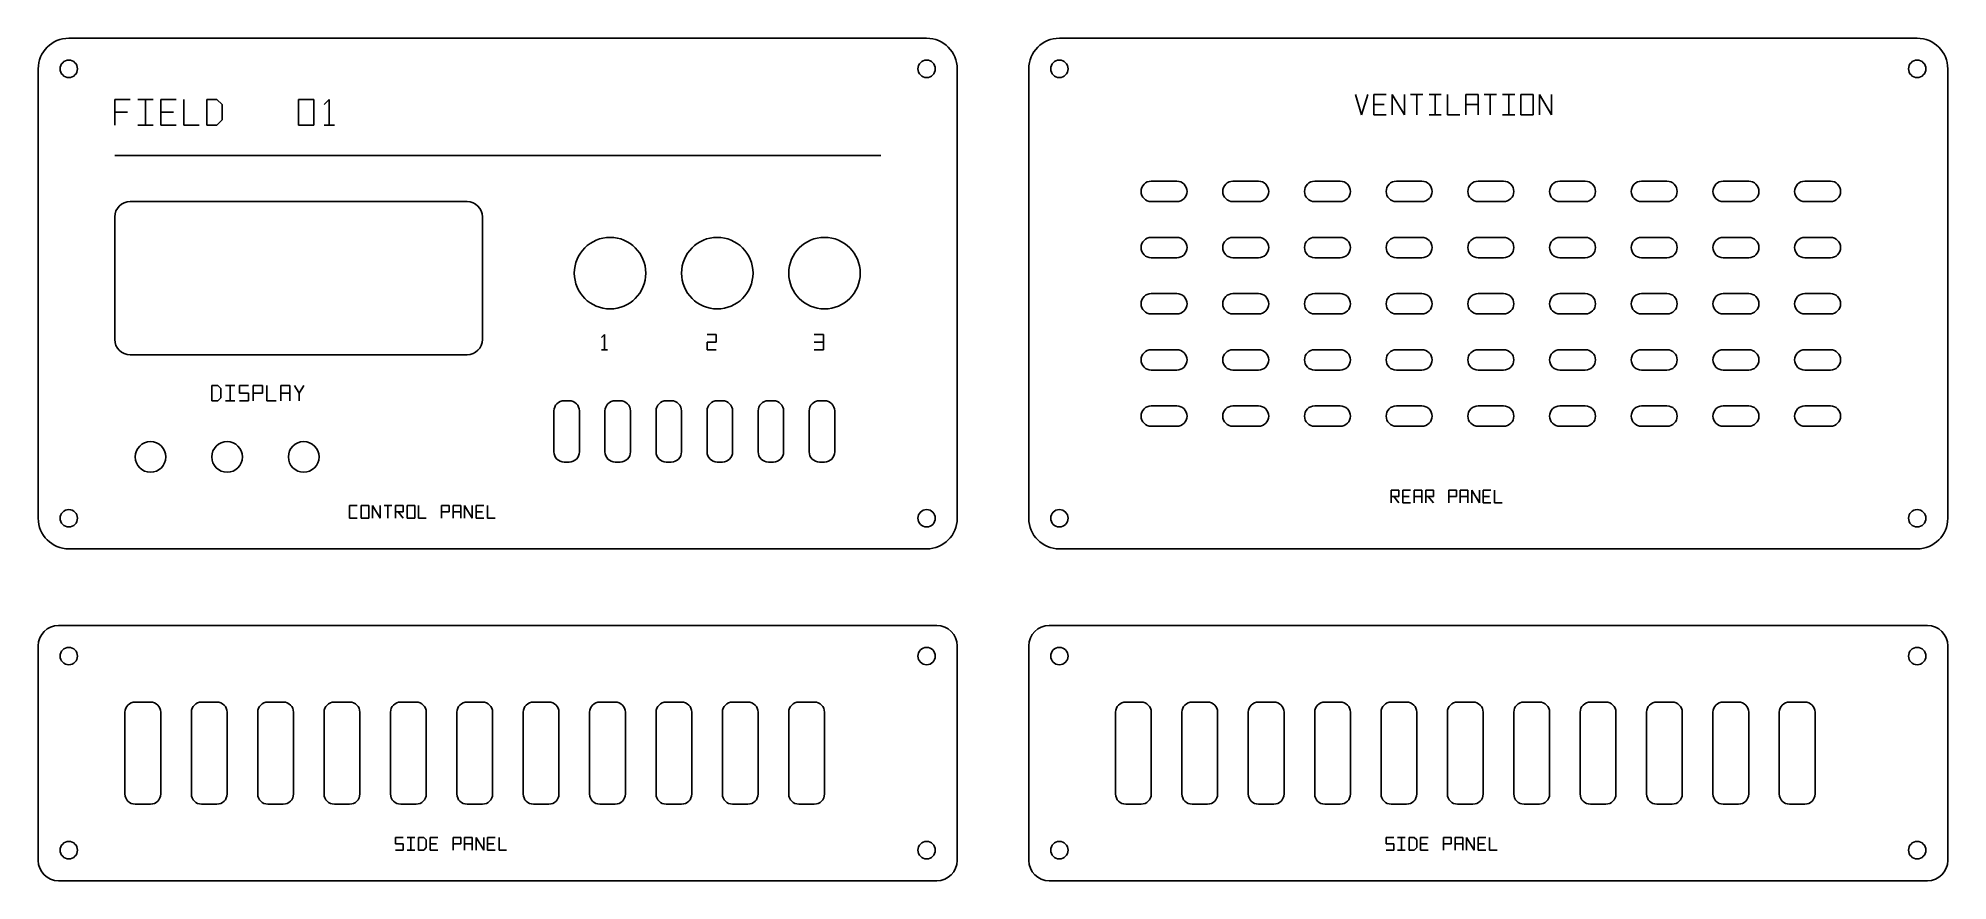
# Model space of a CAD drawing. Header units: millimetres. Extents: x 0 to 374, y 0 to 165.
import ezdxf

# ---------------------------------------------------------------- set-up
doc = ezdxf.new("R2010")
doc.units = ezdxf.units.MM

msp = doc.modelspace()

# ---------------------------------------------------------------- linework, layer by layer
at = {"color": 7}
for p, q in [((174, 165), (6, 165)), ((368, 165), (200, 165)), ((0, 159), (0, 71)), ((180, 71), (180, 159)), ((194, 159), (194, 71)), ((374, 71), (374, 159)), ((216, 135), (216, 135)), ((223, 137), (218, 137)), ((225, 135), (225, 135)), ((232, 135), (232, 135)), ((239, 137), (234, 137)), ((241, 135), (241, 135)), ((248, 135), (248, 135)), ((255, 137), (250, 137)), ((257, 135), (257, 135)), ((264, 135), (264, 135)), ((271, 137), (266, 137)), ((273, 135), (273, 135)), ((280, 135), (280, 135)), ((287, 137), (282, 137)), ((289, 135), (289, 135)), ((296, 135), (296, 135)), ((303, 137), (298, 137)), ((305, 135), (305, 135)), ((312, 135), (312, 135)), ((319, 137), (314, 137)), ((321, 135), (321, 135)), ((328, 135), (328, 135)), ((335, 137), (330, 137)), ((337, 135), (337, 135)), ((344, 135), (344, 135)), ((351, 137), (346, 137)), ((353, 135), (353, 135)), ((84, 133), (18, 133)), ((218, 133), (223, 133)), ((234, 133), (239, 133)), ((250, 133), (255, 133)), ((266, 133), (271, 133)), ((282, 133), (287, 133)), ((298, 133), (303, 133)), ((314, 133), (319, 133)), ((330, 133), (335, 133)), ((346, 133), (351, 133)), ((15, 130), (15, 106)), ((87, 106), (87, 130)), ((216, 124), (216, 124)), ((223, 126), (218, 126)), ((225, 124), (225, 124)), ((232, 124), (232, 124)), ((239, 126), (234, 126)), ((241, 124), (241, 124)), ((248, 124), (248, 124)), ((255, 126), (250, 126)), ((257, 124), (257, 124)), ((264, 124), (264, 124)), ((271, 126), (266, 126)), ((273, 124), (273, 124)), ((280, 124), (280, 124)), ((287, 126), (282, 126)), ((289, 124), (289, 124)), ((296, 124), (296, 124)), ((303, 126), (298, 126)), ((305, 124), (305, 124)), ((312, 124), (312, 124)), ((319, 126), (314, 126)), ((321, 124), (321, 124)), ((328, 124), (328, 124)), ((335, 126), (330, 126)), ((337, 124), (337, 124)), ((344, 124), (344, 124)), ((351, 126), (346, 126)), ((353, 124), (353, 124)), ((218, 122), (223, 122)), ((234, 122), (239, 122)), ((250, 122), (255, 122)), ((266, 122), (271, 122)), ((282, 122), (287, 122)), ((298, 122), (303, 122)), ((314, 122), (319, 122)), ((330, 122), (335, 122)), ((346, 122), (351, 122)), ((216, 113), (216, 113)), ((223, 115), (218, 115)), ((225, 113), (225, 113)), ((232, 113), (232, 113)), ((239, 115), (234, 115)), ((241, 113), (241, 113)), ((248, 113), (248, 113)), ((255, 115), (250, 115)), ((257, 113), (257, 113)), ((264, 113), (264, 113)), ((271, 115), (266, 115)), ((273, 113), (273, 113)), ((280, 113), (280, 113)), ((287, 115), (282, 115)), ((289, 113), (289, 113)), ((296, 113), (296, 113)), ((303, 115), (298, 115)), ((305, 113), (305, 113)), ((312, 113), (312, 113)), ((319, 115), (314, 115)), ((321, 113), (321, 113)), ((328, 113), (328, 113)), ((335, 115), (330, 115)), ((337, 113), (337, 113)), ((344, 113), (344, 113)), ((351, 115), (346, 115)), ((353, 113), (353, 113)), ((218, 111), (223, 111)), ((234, 111), (239, 111)), ((250, 111), (255, 111)), ((266, 111), (271, 111)), ((282, 111), (287, 111)), ((298, 111), (303, 111)), ((314, 111), (319, 111)), ((330, 111), (335, 111)), ((346, 111), (351, 111)), ((18, 103), (84, 103)), ((216, 102), (216, 102)), ((223, 104), (218, 104)), ((225, 102), (225, 102)), ((232, 102), (232, 102)), ((239, 104), (234, 104)), ((241, 102), (241, 102)), ((248, 102), (248, 102)), ((255, 104), (250, 104)), ((257, 102), (257, 102)), ((264, 102), (264, 102)), ((271, 104), (266, 104)), ((273, 102), (273, 102)), ((280, 102), (280, 102)), ((287, 104), (282, 104)), ((289, 102), (289, 102)), ((296, 102), (296, 102)), ((303, 104), (298, 104)), ((305, 102), (305, 102)), ((312, 102), (312, 102)), ((319, 104), (314, 104)), ((321, 102), (321, 102)), ((328, 102), (328, 102)), ((335, 104), (330, 104)), ((337, 102), (337, 102)), ((344, 102), (344, 102)), ((351, 104), (346, 104)), ((353, 102), (353, 102)), ((218, 100), (223, 100)), ((234, 100), (239, 100)), ((250, 100), (255, 100)), ((266, 100), (271, 100)), ((282, 100), (287, 100)), ((298, 100), (303, 100)), ((314, 100), (319, 100)), ((330, 100), (335, 100)), ((346, 100), (351, 100)), ((104, 94), (103, 94)), ((114, 94), (113, 94)), ((124, 94), (123, 94)), ((134, 94), (133, 94)), ((144, 94), (143, 94)), ((154, 94), (153, 94)), ((101, 92), (101, 84)), ((106, 84), (106, 92)), ((111, 92), (111, 84)), ((116, 84), (116, 92)), ((121, 92), (121, 84)), ((126, 84), (126, 92)), ((131, 92), (131, 84)), ((136, 84), (136, 92)), ((141, 92), (141, 84)), ((146, 84), (146, 92)), ((151, 92), (151, 84)), ((156, 84), (156, 92)), ((216, 91), (216, 91)), ((223, 93), (218, 93)), ((225, 91), (225, 91)), ((232, 91), (232, 91)), ((239, 93), (234, 93)), ((241, 91), (241, 91)), ((248, 91), (248, 91)), ((255, 93), (250, 93)), ((257, 91), (257, 91)), ((264, 91), (264, 91)), ((271, 93), (266, 93)), ((273, 91), (273, 91)), ((280, 91), (280, 91)), ((287, 93), (282, 93)), ((289, 91), (289, 91)), ((296, 91), (296, 91)), ((303, 93), (298, 93)), ((305, 91), (305, 91)), ((312, 91), (312, 91)), ((319, 93), (314, 93)), ((321, 91), (321, 91)), ((328, 91), (328, 91)), ((335, 93), (330, 93)), ((337, 91), (337, 91)), ((344, 91), (344, 91)), ((351, 93), (346, 93)), ((353, 91), (353, 91)), ((218, 89), (223, 89)), ((234, 89), (239, 89)), ((250, 89), (255, 89)), ((266, 89), (271, 89)), ((282, 89), (287, 89)), ((298, 89), (303, 89)), ((314, 89), (319, 89)), ((330, 89), (335, 89)), ((346, 89), (351, 89)), ((103, 82), (104, 82)), ((113, 82), (114, 82)), ((123, 82), (124, 82)), ((133, 82), (134, 82)), ((143, 82), (144, 82)), ((153, 82), (154, 82)), ((6, 65), (174, 65)), ((200, 65), (368, 65)), ((176, 50), (4, 50)), ((370, 50), (198, 50)), ((0, 46), (0, 4)), ((180, 4), (180, 46)), ((194, 46), (194, 4)), ((374, 4), (374, 46)), ((22, 35), (19, 35)), ((35, 35), (32, 35)), ((48, 35), (45, 35)), ((61, 35), (58, 35)), ((74, 35), (71, 35)), ((87, 35), (84, 35)), ((100, 35), (97, 35)), ((113, 35), (110, 35)), ((126, 35), (123, 35)), ((139, 35), (136, 35)), ((152, 35), (149, 35)), ((216, 35), (213, 35)), ((229, 35), (226, 35)), ((242, 35), (239, 35)), ((255, 35), (252, 35)), ((268, 35), (265, 35)), ((281, 35), (278, 35)), ((294, 35), (291, 35)), ((307, 35), (304, 35)), ((320, 35), (317, 35)), ((333, 35), (330, 35)), ((346, 35), (343, 35)), ((17, 33), (17, 17)), ((24, 17), (24, 33)), ((30, 33), (30, 17)), ((37, 17), (37, 33)), ((43, 33), (43, 17)), ((50, 17), (50, 33)), ((56, 33), (56, 17)), ((63, 17), (63, 33)), ((69, 33), (69, 17)), ((76, 17), (76, 33)), ((82, 33), (82, 17)), ((89, 17), (89, 33)), ((95, 33), (95, 17)), ((102, 17), (102, 33)), ((108, 33), (108, 17)), ((115, 17), (115, 33)), ((121, 33), (121, 17)), ((128, 17), (128, 33)), ((134, 33), (134, 17)), ((141, 17), (141, 33)), ((147, 33), (147, 17)), ((154, 17), (154, 33)), ((211, 33), (211, 17)), ((218, 17), (218, 33)), ((224, 33), (224, 17)), ((231, 17), (231, 33)), ((237, 33), (237, 17)), ((244, 17), (244, 33)), ((250, 33), (250, 17)), ((257, 17), (257, 33)), ((263, 33), (263, 17)), ((270, 17), (270, 33)), ((276, 33), (276, 17)), ((283, 17), (283, 33)), ((289, 33), (289, 17)), ((296, 17), (296, 33)), ((302, 33), (302, 17)), ((309, 17), (309, 33)), ((315, 33), (315, 17)), ((322, 17), (322, 33)), ((328, 33), (328, 17)), ((335, 17), (335, 33)), ((341, 33), (341, 17)), ((348, 17), (348, 33)), ((19, 15), (22, 15)), ((32, 15), (35, 15)), ((45, 15), (48, 15)), ((58, 15), (61, 15)), ((71, 15), (74, 15)), ((84, 15), (87, 15)), ((97, 15), (100, 15)), ((110, 15), (113, 15)), ((123, 15), (126, 15)), ((136, 15), (139, 15)), ((149, 15), (152, 15)), ((213, 15), (216, 15)), ((226, 15), (229, 15)), ((239, 15), (242, 15)), ((252, 15), (255, 15)), ((265, 15), (268, 15)), ((278, 15), (281, 15)), ((291, 15), (294, 15)), ((304, 15), (307, 15)), ((317, 15), (320, 15)), ((330, 15), (333, 15)), ((343, 15), (346, 15)), ((4, 0), (176, 0)), ((198, 0), (370, 0))]:
    msp.add_line(p, q, dxfattribs=at)
at = {"color": 4}
for p, q in [((258, 154), (259.2, 150)), ((259.2, 150), (260.4, 154)), ((264, 154), (261.6, 154)), ((261.6, 154), (261.6, 150)), ((265.2, 150), (265.2, 154)), ((265.2, 154), (267.6, 150)), ((267.6, 150), (267.6, 154)), ((268.8, 154), (271.2, 154)), ((270, 154), (270, 150)), ((272.4, 154), (274.8, 154)), ((273.6, 154), (273.6, 150)), ((276, 154), (276, 150)), ((279.6, 150), (279.6, 154)), ((279.6, 154), (282, 154)), ((282, 154), (282, 150)), ((283.2, 154), (285.6, 154)), ((284.4, 154), (284.4, 150)), ((286.8, 154), (289.2, 154)), ((288, 154), (288, 150)), ((290.4, 150), (290.4, 154)), ((290.4, 154), (292.8, 154)), ((292.8, 154), (292.8, 150)), ((294, 150), (294, 154)), ((294, 154), (296.4, 150)), ((296.4, 150), (296.4, 154)), ((15, 148), (15, 153)), ((15, 153), (18, 153)), ((15, 150.5), (17.5, 150.5)), ((19.5, 153), (22.5, 153)), ((21, 153), (21, 148)), ((27, 153), (24, 153)), ((24, 153), (24, 148)), ((24, 150.5), (26.5, 150.5)), ((28.5, 153), (28.5, 148)), ((33, 148), (33, 153)), ((33, 153), (35, 153)), ((35, 153), (36, 152)), ((36, 152), (36, 149)), ((51, 148), (51, 153)), ((51, 153), (54, 153)), ((54, 153), (54, 148)), ((56, 152), (57, 153)), ((57, 153), (57, 148)), ((261.6, 152), (263.6, 152)), ((261.6, 150), (264, 150)), ((272.4, 150), (274.8, 150)), ((276, 150), (278.4, 150)), ((279.6, 152), (282, 152)), ((286.8, 150), (289.2, 150)), ((292.8, 150), (290.4, 150)), ((19.5, 148), (22.5, 148)), ((24, 148), (27, 148)), ((28.5, 148), (31.5, 148)), ((35, 148), (33, 148)), ((36, 149), (35, 148)), ((54, 148), (51, 148)), ((56, 148), (58, 148)), ((15, 142), (165, 142)), ((110.3, 106.4), (110.9, 107)), ((110.9, 107), (110.9, 104)), ((131, 107), (132.8, 107)), ((132.8, 105.5), (131, 105.5)), ((131, 105.5), (131, 104)), ((132.8, 107), (132.8, 105.5)), ((152, 107), (153.8, 107)), ((152, 105.5), (153.8, 105.5)), ((153.8, 107), (153.8, 104)), ((110.3, 104), (111.5, 104)), ((131, 104), (132.8, 104)), ((152, 104), (153.8, 104)), ((34, 94), (34, 97)), ((34, 97), (35.2, 97)), ((35.2, 94), (34, 94)), ((35.2, 97), (35.8, 96.4)), ((35.8, 94.6), (35.2, 94)), ((35.8, 96.4), (35.8, 94.6)), ((36.7, 97), (38.5, 97)), ((36.7, 94), (38.5, 94)), ((37.6, 97), (37.6, 94)), ((41.2, 97), (39.4, 97)), ((39.4, 97), (39.4, 95.5)), ((39.4, 95.5), (41.2, 95.5)), ((41.2, 94), (39.4, 94)), ((41.2, 95.5), (41.2, 94)), ((42.1, 94), (42.1, 97)), ((42.1, 97), (43.9, 97)), ((43.9, 95.5), (42.1, 95.5)), ((43.9, 97), (43.9, 95.5)), ((44.8, 97), (44.8, 94)), ((44.8, 94), (46.6, 94)), ((47.5, 94), (47.5, 97)), ((47.5, 97), (49.3, 97)), ((47.5, 95.5), (49.3, 95.5)), ((49.3, 97), (49.3, 94)), ((50.2, 97), (51.1, 95.5)), ((52, 97), (51.1, 95.5)), ((51.1, 95.5), (51.1, 94)), ((265, 74), (265, 76.5)), ((265, 76.5), (266.5, 76.5)), ((266.5, 75.25), (265, 75.25)), ((265.5, 75.25), (266.5, 74)), ((266.5, 76.5), (266.5, 75.25)), ((268.75, 76.5), (267.25, 76.5)), ((267.25, 76.5), (267.25, 74)), ((267.25, 75.25), (268.5, 75.25)), ((269.5, 74), (269.5, 76.5)), ((269.5, 76.5), (271, 76.5)), ((269.5, 75.25), (271, 75.25)), ((271, 76.5), (271, 74)), ((271.75, 74), (271.75, 76.5)), ((271.75, 76.5), (273.25, 76.5)), ((273.25, 75.25), (271.75, 75.25)), ((272.25, 75.25), (273.25, 74)), ((273.25, 76.5), (273.25, 75.25)), ((276.25, 74), (276.25, 76.5)), ((276.25, 76.5), (277.75, 76.5)), ((277.75, 75.25), (276.25, 75.25)), ((277.75, 76.5), (277.75, 75.25)), ((278.5, 74), (278.5, 76.5)), ((278.5, 76.5), (280, 76.5)), ((278.5, 75.25), (280, 75.25)), ((280, 76.5), (280, 74)), ((280.75, 74), (280.75, 76.5)), ((280.75, 76.5), (282.25, 74)), ((282.25, 74), (282.25, 76.5)), ((284.5, 76.5), (283, 76.5)), ((283, 76.5), (283, 74)), ((283, 75.25), (284.25, 75.25)), ((285.25, 76.5), (285.25, 74)), ((62.5, 73.5), (61, 73.5)), ((61, 73.5), (61, 71)), ((63.25, 71), (63.25, 73.5)), ((63.25, 73.5), (64.75, 73.5)), ((64.75, 73.5), (64.75, 71)), ((65.5, 71), (65.5, 73.5)), ((65.5, 73.5), (67, 71)), ((67, 71), (67, 73.5)), ((67.75, 73.5), (69.25, 73.5)), ((68.5, 73.5), (68.5, 71)), ((70, 71), (70, 73.5)), ((70, 73.5), (71.5, 73.5)), ((71.5, 72.25), (70, 72.25)), ((70.5, 72.25), (71.5, 71)), ((71.5, 73.5), (71.5, 72.25)), ((72.25, 71), (72.25, 73.5)), ((72.25, 73.5), (73.75, 73.5)), ((73.75, 73.5), (73.75, 71)), ((74.5, 73.5), (74.5, 71)), ((79, 71), (79, 73.5)), ((79, 73.5), (80.5, 73.5)), ((80.5, 72.25), (79, 72.25)), ((80.5, 73.5), (80.5, 72.25)), ((81.25, 71), (81.25, 73.5)), ((81.25, 73.5), (82.75, 73.5)), ((81.25, 72.25), (82.75, 72.25)), ((82.75, 73.5), (82.75, 71)), ((83.5, 71), (83.5, 73.5)), ((83.5, 73.5), (85, 71)), ((85, 71), (85, 73.5)), ((87.25, 73.5), (85.75, 73.5)), ((85.75, 73.5), (85.75, 71)), ((85.75, 72.25), (87, 72.25)), ((88, 73.5), (88, 71)), ((267.25, 74), (268.75, 74)), ((283, 74), (284.5, 74)), ((285.25, 74), (286.75, 74)), ((61, 71), (62.5, 71)), ((64.75, 71), (63.25, 71)), ((73.75, 71), (72.25, 71)), ((74.5, 71), (76, 71)), ((85.75, 71), (87.25, 71)), ((88, 71), (89.5, 71)), ((71.5, 8.5), (70, 8.5)), ((70, 8.5), (70, 7.25)), ((72.25, 8.5), (73.75, 8.5)), ((73, 8.5), (73, 6)), ((74.5, 6), (74.5, 8.5)), ((74.5, 8.5), (75.5, 8.5)), ((75.5, 8.5), (76, 8)), ((76, 8), (76, 6.5)), ((78.25, 8.5), (76.75, 8.5)), ((76.75, 8.5), (76.75, 6)), ((81.25, 6), (81.25, 8.5)), ((81.25, 8.5), (82.75, 8.5)), ((82.75, 8.5), (82.75, 7.25)), ((83.5, 6), (83.5, 8.5)), ((83.5, 8.5), (85, 8.5)), ((85, 8.5), (85, 6)), ((85.75, 6), (85.75, 8.5)), ((85.75, 8.5), (87.25, 6)), ((87.25, 6), (87.25, 8.5)), ((89.5, 8.5), (88, 8.5)), ((88, 8.5), (88, 6)), ((90.25, 8.5), (90.25, 6)), ((265.5, 8.5), (264, 8.5)), ((264, 8.5), (264, 7.25)), ((266.25, 8.5), (267.75, 8.5)), ((267, 8.5), (267, 6)), ((268.5, 6), (268.5, 8.5)), ((268.5, 8.5), (269.5, 8.5)), ((269.5, 8.5), (270, 8)), ((270, 8), (270, 6.5)), ((272.25, 8.5), (270.75, 8.5)), ((270.75, 8.5), (270.75, 6)), ((275.25, 6), (275.25, 8.5)), ((275.25, 8.5), (276.75, 8.5)), ((276.75, 8.5), (276.75, 7.25)), ((277.5, 6), (277.5, 8.5)), ((277.5, 8.5), (279, 8.5)), ((279, 8.5), (279, 6)), ((279.75, 6), (279.75, 8.5)), ((279.75, 8.5), (281.25, 6)), ((281.25, 6), (281.25, 8.5)), ((283.5, 8.5), (282, 8.5)), ((282, 8.5), (282, 6)), ((284.25, 8.5), (284.25, 6)), ((70, 7.25), (71.5, 7.25)), ((71.5, 6), (70, 6)), ((71.5, 7.25), (71.5, 6)), ((72.25, 6), (73.75, 6)), ((75.5, 6), (74.5, 6)), ((76, 6.5), (75.5, 6)), ((76.75, 7.25), (78, 7.25)), ((76.75, 6), (78.25, 6)), ((82.75, 7.25), (81.25, 7.25)), ((83.5, 7.25), (85, 7.25)), ((88, 7.25), (89.25, 7.25)), ((88, 6), (89.5, 6)), ((90.25, 6), (91.75, 6)), ((264, 7.25), (265.5, 7.25)), ((265.5, 6), (264, 6)), ((265.5, 7.25), (265.5, 6)), ((266.25, 6), (267.75, 6)), ((269.5, 6), (268.5, 6)), ((270, 6.5), (269.5, 6)), ((270.75, 7.25), (272, 7.25)), ((270.75, 6), (272.25, 6)), ((276.75, 7.25), (275.25, 7.25)), ((277.5, 7.25), (279, 7.25)), ((282, 7.25), (283.25, 7.25)), ((282, 6), (283.5, 6)), ((284.25, 6), (285.75, 6))]:
    msp.add_line(p, q, dxfattribs=at)
at = {"color": 7}
for centre, radius in [((6, 159), 1.7), ((174, 159), 1.7), ((200, 159), 1.7), ((368, 159), 1.7), ((112, 119), 7), ((133, 119), 7), ((154, 119), 7), ((22, 83), 3), ((37, 83), 3), ((52, 83), 3), ((6, 71), 1.7), ((174, 71), 1.7), ((200, 71), 1.7), ((368, 71), 1.7), ((6, 44), 1.7), ((174, 44), 1.7), ((200, 44), 1.7), ((368, 44), 1.7), ((6, 6), 1.7), ((174, 6), 1.7), ((200, 6), 1.7), ((368, 6), 1.7)]:
    msp.add_circle(centre, radius, dxfattribs=at)
for centre, radius, start, end in [((6, 159), 6, 90, 180), ((174, 159), 6, 0, 90), ((200, 159), 6, 90, 180), ((368, 159), 6, 0, 90), ((218, 135), 2, 90, 180), ((218, 135), 2, 180, 270), ((223, 135), 2, 0, 90), ((223, 135), 2, 270, 360), ((234, 135), 2, 90, 180), ((234, 135), 2, 180, 270), ((239, 135), 2, 0, 90), ((239, 135), 2, 270, 360), ((250, 135), 2, 90, 180), ((250, 135), 2, 180, 270), ((255, 135), 2, 0, 90), ((255, 135), 2, 270, 360), ((266, 135), 2, 90, 180), ((266, 135), 2, 180, 270), ((271, 135), 2, 0, 90), ((271, 135), 2, 270, 360), ((282, 135), 2, 90, 180), ((282, 135), 2, 180, 270), ((287, 135), 2, 0, 90), ((287, 135), 2, 270, 360), ((298, 135), 2, 90, 180), ((298, 135), 2, 180, 270), ((303, 135), 2, 0, 90), ((303, 135), 2, 270, 360), ((314, 135), 2, 90, 180), ((314, 135), 2, 180, 270), ((319, 135), 2, 0, 90), ((319, 135), 2, 270, 360), ((330, 135), 2, 90, 180), ((330, 135), 2, 180, 270), ((335, 135), 2, 0, 90), ((335, 135), 2, 270, 360), ((346, 135), 2, 90, 180), ((346, 135), 2, 180, 270), ((351, 135), 2, 0, 90), ((351, 135), 2, 270, 360), ((18, 130), 3, 90, 180), ((84, 130), 3, 0, 90), ((218, 124), 2, 90, 180), ((218, 124), 2, 180, 270), ((223, 124), 2, 0, 90), ((223, 124), 2, 270, 360), ((234, 124), 2, 90, 180), ((234, 124), 2, 180, 270), ((239, 124), 2, 0, 90), ((239, 124), 2, 270, 360), ((250, 124), 2, 90, 180), ((250, 124), 2, 180, 270), ((255, 124), 2, 0, 90), ((255, 124), 2, 270, 360), ((266, 124), 2, 90, 180), ((266, 124), 2, 180, 270), ((271, 124), 2, 0, 90), ((271, 124), 2, 270, 360), ((282, 124), 2, 90, 180), ((282, 124), 2, 180, 270), ((287, 124), 2, 0, 90), ((287, 124), 2, 270, 360), ((298, 124), 2, 90, 180), ((298, 124), 2, 180, 270), ((303, 124), 2, 0, 90), ((303, 124), 2, 270, 360), ((314, 124), 2, 90, 180), ((314, 124), 2, 180, 270), ((319, 124), 2, 0, 90), ((319, 124), 2, 270, 360), ((330, 124), 2, 90, 180), ((330, 124), 2, 180, 270), ((335, 124), 2, 0, 90), ((335, 124), 2, 270, 360), ((346, 124), 2, 90, 180), ((346, 124), 2, 180, 270), ((351, 124), 2, 0, 90), ((351, 124), 2, 270, 360), ((218, 113), 2, 90, 180), ((218, 113), 2, 180, 270), ((223, 113), 2, 0, 90), ((223, 113), 2, 270, 360), ((234, 113), 2, 90, 180), ((234, 113), 2, 180, 270), ((239, 113), 2, 0, 90), ((239, 113), 2, 270, 360), ((250, 113), 2, 90, 180), ((250, 113), 2, 180, 270), ((255, 113), 2, 0, 90), ((255, 113), 2, 270, 360), ((266, 113), 2, 90, 180), ((266, 113), 2, 180, 270), ((271, 113), 2, 0, 90), ((271, 113), 2, 270, 360), ((282, 113), 2, 90, 180), ((282, 113), 2, 180, 270), ((287, 113), 2, 0, 90), ((287, 113), 2, 270, 360), ((298, 113), 2, 90, 180), ((298, 113), 2, 180, 270), ((303, 113), 2, 0, 90), ((303, 113), 2, 270, 360), ((314, 113), 2, 90, 180), ((314, 113), 2, 180, 270), ((319, 113), 2, 0, 90), ((319, 113), 2, 270, 360), ((330, 113), 2, 90, 180), ((330, 113), 2, 180, 270), ((335, 113), 2, 0, 90), ((335, 113), 2, 270, 360), ((346, 113), 2, 90, 180), ((346, 113), 2, 180, 270), ((351, 113), 2, 0, 90), ((351, 113), 2, 270, 360), ((18, 106), 3, 180, 270), ((84, 106), 3, 270, 360), ((218, 102), 2, 90, 180), ((218, 102), 2, 180, 270), ((223, 102), 2, 0, 90), ((223, 102), 2, 270, 360), ((234, 102), 2, 90, 180), ((234, 102), 2, 180, 270), ((239, 102), 2, 0, 90), ((239, 102), 2, 270, 360), ((250, 102), 2, 90, 180), ((250, 102), 2, 180, 270), ((255, 102), 2, 0, 90), ((255, 102), 2, 270, 360), ((266, 102), 2, 90, 180), ((266, 102), 2, 180, 270), ((271, 102), 2, 0, 90), ((271, 102), 2, 270, 360), ((282, 102), 2, 90, 180), ((282, 102), 2, 180, 270), ((287, 102), 2, 0, 90), ((287, 102), 2, 270, 360), ((298, 102), 2, 90, 180), ((298, 102), 2, 180, 270), ((303, 102), 2, 0, 90), ((303, 102), 2, 270, 360), ((314, 102), 2, 90, 180), ((314, 102), 2, 180, 270), ((319, 102), 2, 0, 90), ((319, 102), 2, 270, 360), ((330, 102), 2, 90, 180), ((330, 102), 2, 180, 270), ((335, 102), 2, 0, 90), ((335, 102), 2, 270, 360), ((346, 102), 2, 90, 180), ((346, 102), 2, 180, 270), ((351, 102), 2, 0, 90), ((351, 102), 2, 270, 360), ((103, 92), 2, 90, 180), ((104, 92), 2, 0, 90), ((113, 92), 2, 90, 180), ((114, 92), 2, 0, 90), ((123, 92), 2, 90, 180), ((124, 92), 2, 0, 90), ((133, 92), 2, 90, 180), ((134, 92), 2, 0, 90), ((143, 92), 2, 90, 180), ((144, 92), 2, 0, 90), ((153, 92), 2, 90, 180), ((154, 92), 2, 0, 90), ((218, 91), 2, 90, 180), ((218, 91), 2, 180, 270), ((223, 91), 2, 0, 90), ((223, 91), 2, 270, 360), ((234, 91), 2, 90, 180), ((234, 91), 2, 180, 270), ((239, 91), 2, 0, 90), ((239, 91), 2, 270, 360), ((250, 91), 2, 90, 180), ((250, 91), 2, 180, 270), ((255, 91), 2, 0, 90), ((255, 91), 2, 270, 360), ((266, 91), 2, 90, 180), ((266, 91), 2, 180, 270), ((271, 91), 2, 0, 90), ((271, 91), 2, 270, 360), ((282, 91), 2, 90, 180), ((282, 91), 2, 180, 270), ((287, 91), 2, 0, 90), ((287, 91), 2, 270, 360), ((298, 91), 2, 90, 180), ((298, 91), 2, 180, 270), ((303, 91), 2, 0, 90), ((303, 91), 2, 270, 360), ((314, 91), 2, 90, 180), ((314, 91), 2, 180, 270), ((319, 91), 2, 0, 90), ((319, 91), 2, 270, 360), ((330, 91), 2, 90, 180), ((330, 91), 2, 180, 270), ((335, 91), 2, 0, 90), ((335, 91), 2, 270, 360), ((346, 91), 2, 90, 180), ((346, 91), 2, 180, 270), ((351, 91), 2, 0, 90), ((351, 91), 2, 270, 360), ((103, 84), 2, 180, 270), ((104, 84), 2, 270, 360), ((113, 84), 2, 180, 270), ((114, 84), 2, 270, 360), ((123, 84), 2, 180, 270), ((124, 84), 2, 270, 360), ((133, 84), 2, 180, 270), ((134, 84), 2, 270, 360), ((143, 84), 2, 180, 270), ((144, 84), 2, 270, 360), ((153, 84), 2, 180, 270), ((154, 84), 2, 270, 360), ((6, 71), 6, 180, 270), ((174, 71), 6, 270, 360), ((200, 71), 6, 180, 270), ((368, 71), 6, 270, 360), ((4, 46), 4, 90, 180), ((176, 46), 4, 0, 90), ((198, 46), 4, 90, 180), ((370, 46), 4, 0, 90), ((19, 33), 2, 90, 180), ((22, 33), 2, 0, 90), ((32, 33), 2, 90, 180), ((35, 33), 2, 0, 90), ((45, 33), 2, 90, 180), ((48, 33), 2, 0, 90), ((58, 33), 2, 90, 180), ((61, 33), 2, 0, 90), ((71, 33), 2, 90, 180), ((74, 33), 2, 0, 90), ((84, 33), 2, 90, 180), ((87, 33), 2, 0, 90), ((97, 33), 2, 90, 180), ((100, 33), 2, 0, 90), ((110, 33), 2, 90, 180), ((113, 33), 2, 0, 90), ((123, 33), 2, 90, 180), ((126, 33), 2, 0, 90), ((136, 33), 2, 90, 180), ((139, 33), 2, 0, 90), ((149, 33), 2, 90, 180), ((152, 33), 2, 0, 90), ((213, 33), 2, 90, 180), ((216, 33), 2, 0, 90), ((226, 33), 2, 90, 180), ((229, 33), 2, 0, 90), ((239, 33), 2, 90, 180), ((242, 33), 2, 0, 90), ((252, 33), 2, 90, 180), ((255, 33), 2, 0, 90), ((265, 33), 2, 90, 180), ((268, 33), 2, 0, 90), ((278, 33), 2, 90, 180), ((281, 33), 2, 0, 90), ((291, 33), 2, 90, 180), ((294, 33), 2, 0, 90), ((304, 33), 2, 90, 180), ((307, 33), 2, 0, 90), ((317, 33), 2, 90, 180), ((320, 33), 2, 0, 90), ((330, 33), 2, 90, 180), ((333, 33), 2, 0, 90), ((343, 33), 2, 90, 180), ((346, 33), 2, 0, 90), ((19, 17), 2, 180, 270), ((22, 17), 2, 270, 360), ((32, 17), 2, 180, 270), ((35, 17), 2, 270, 360), ((45, 17), 2, 180, 270), ((48, 17), 2, 270, 360), ((58, 17), 2, 180, 270), ((61, 17), 2, 270, 360), ((71, 17), 2, 180, 270), ((74, 17), 2, 270, 360), ((84, 17), 2, 180, 270), ((87, 17), 2, 270, 360), ((97, 17), 2, 180, 270), ((100, 17), 2, 270, 360), ((110, 17), 2, 180, 270), ((113, 17), 2, 270, 360), ((123, 17), 2, 180, 270), ((126, 17), 2, 270, 360), ((136, 17), 2, 180, 270), ((139, 17), 2, 270, 360), ((149, 17), 2, 180, 270), ((152, 17), 2, 270, 360), ((213, 17), 2, 180, 270), ((216, 17), 2, 270, 360), ((226, 17), 2, 180, 270), ((229, 17), 2, 270, 360), ((239, 17), 2, 180, 270), ((242, 17), 2, 270, 360), ((252, 17), 2, 180, 270), ((255, 17), 2, 270, 360), ((265, 17), 2, 180, 270), ((268, 17), 2, 270, 360), ((278, 17), 2, 180, 270), ((281, 17), 2, 270, 360), ((291, 17), 2, 180, 270), ((294, 17), 2, 270, 360), ((304, 17), 2, 180, 270), ((307, 17), 2, 270, 360), ((317, 17), 2, 180, 270), ((320, 17), 2, 270, 360), ((330, 17), 2, 180, 270), ((333, 17), 2, 270, 360), ((343, 17), 2, 180, 270), ((346, 17), 2, 270, 360), ((4, 4), 4, 180, 270), ((176, 4), 4, 270, 360), ((198, 4), 4, 180, 270), ((370, 4), 4, 270, 360)]:
    msp.add_arc(centre, radius, start, end, dxfattribs=at)

doc.saveas('drawing.dxf')
